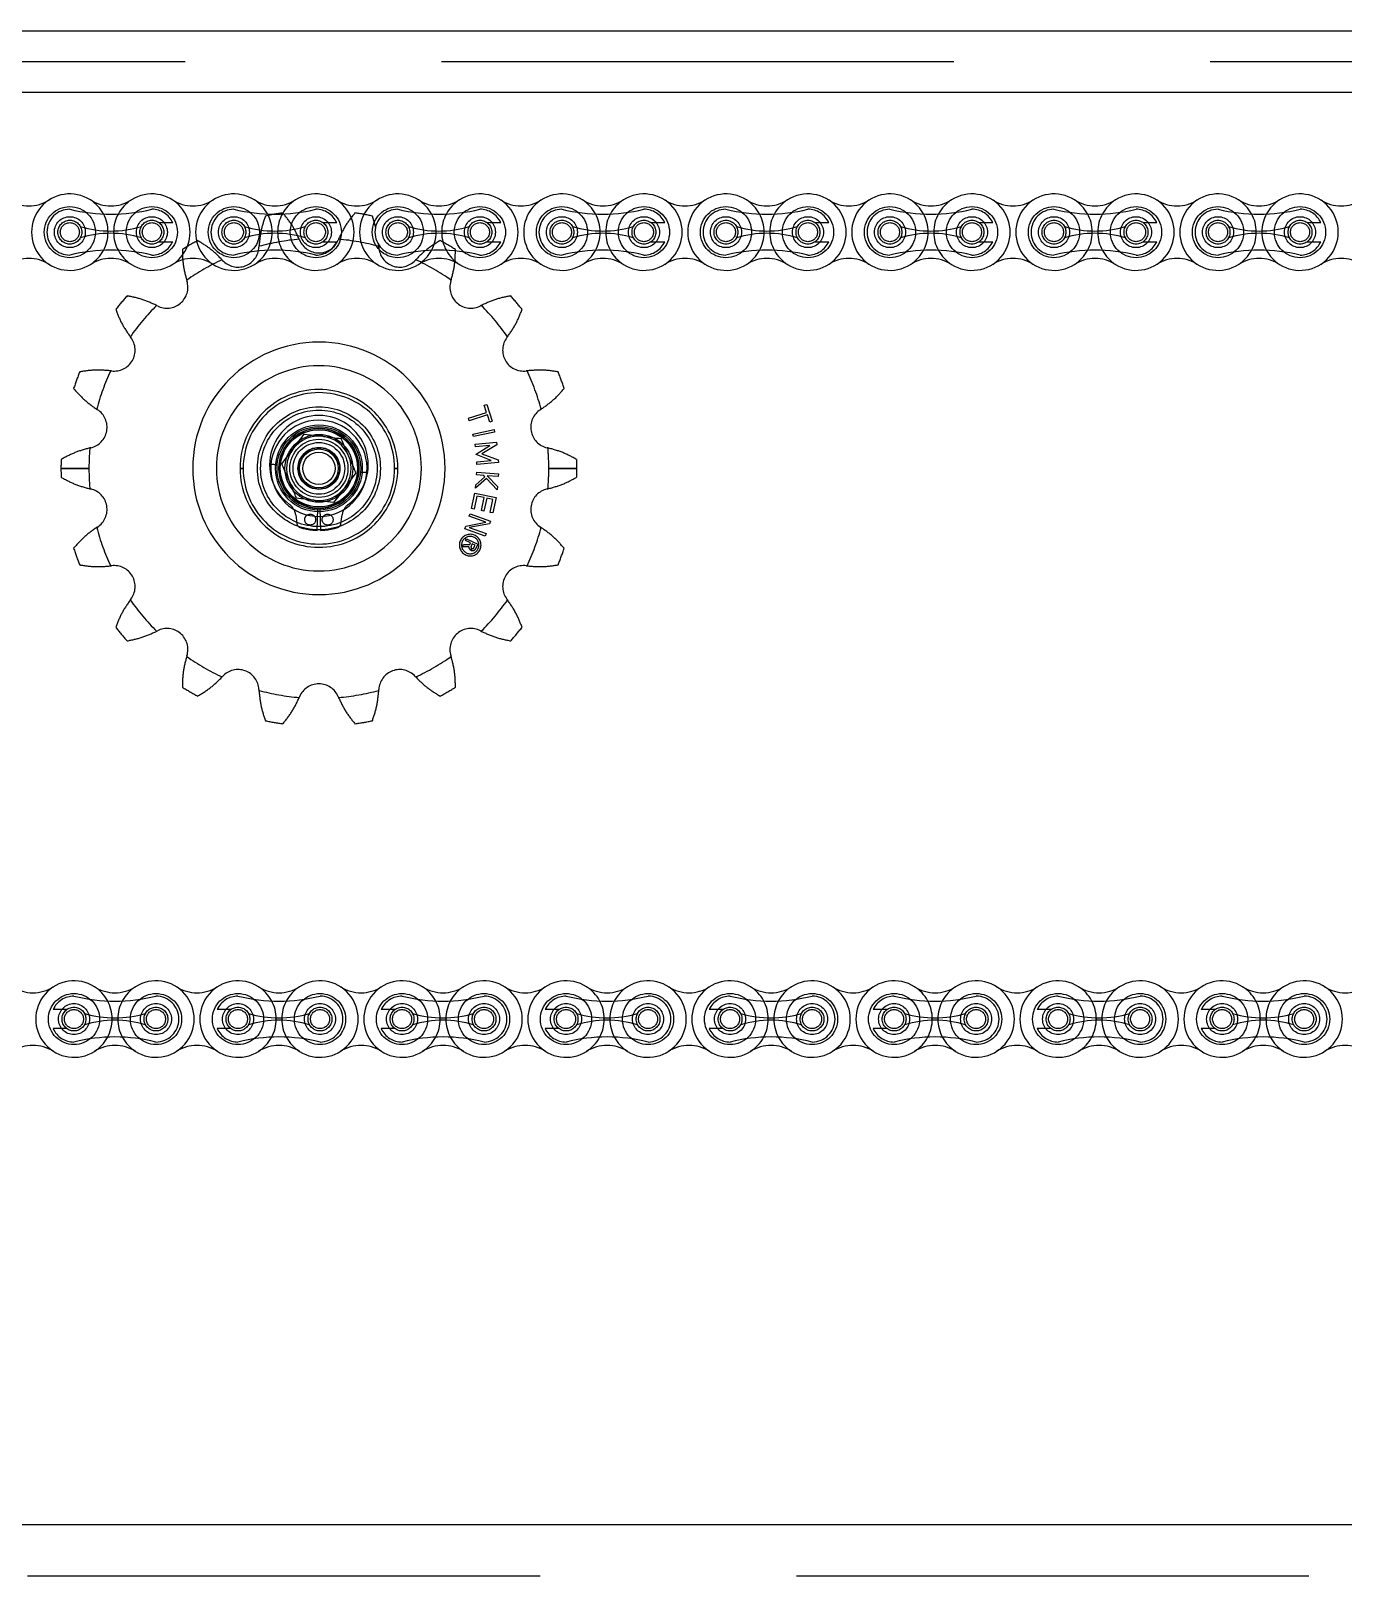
# Model space of a CAD drawing. Header units: metres. Extents: x 0 to 21025, y 0 to 14850.
# Drawn here: x 4385.1 to 4588.3, y 13047.4 to 13286.7 of the extents above; entities that cross this region are included whole.
import ezdxf

# ---------------------------------------------------------------- set-up
doc = ezdxf.new("R2010")
doc.units = ezdxf.units.M
doc.header["$LTSCALE"] = 25
doc.linetypes.add('HIDDEN2', pattern=[4.7625, 3.175, -1.5875])
doc.layers.add('SL4', color=4, linetype='Continuous')
doc.layers.add('ST1', color=7, linetype='HIDDEN2')

msp = doc.modelspace()

# ---------------------------------------------------------------- linework, layer by layer
at = {"layer": 'SL4'}
for p, q in [((4210.539, 13286.681), (5535.514, 13286.681)), ((5535.514, 13277.156), (4210.539, 13277.156)), ((4427.429, 13224.261), (4430.295, 13223.915)), ((4423.965, 13219.642), (4425.697, 13221.951)), ((4435.429, 13218.261), (4433.697, 13215.951)), ((4431.965, 13213.642), (4429.099, 13213.987)), ((4258.039, 13055.444), (5488.014, 13055.444))]:
    msp.add_line(p, q, dxfattribs=at)
for radius in [6, 3, 2.5]:
    msp.add_circle((4429.697, 13218.951), radius, dxfattribs=at)
for start, end in [(83.1301, 143.1301), (23.1301, 83.1301), (143.1301, 203.1301), (323.1301, 23.1301), (203.1301, 263.1301), (263.1301, 323.1301)]:
    msp.add_arc((4429.697, 13218.951), 5, start, end, dxfattribs=at)
for points, knots in [([(4425.697, 13221.951), (4425.738, 13222.006), (4426.323, 13222.786), (4426.896, 13223.55), (4427.429, 13224.261)], [0, 0, 0, 0, 0.0702006, 1, 1, 1, 1]), ([(4430.295, 13223.915), (4430.363, 13223.907), (4431.33, 13223.791), (4432.279, 13223.676), (4433.161, 13223.57)], [0, 0, 0, 0, 0.0702006, 1, 1, 1, 1]), ([(4434.295, 13220.915), (4434.192, 13221.157), (4433.808, 13222.055), (4433.434, 13222.93), (4433.161, 13223.57)], [0, 0, 0, 0, 0.2686336, 1, 1, 1, 1]), ([(4435.429, 13218.261), (4435.334, 13218.483), (4434.964, 13219.349), (4434.58, 13220.248), (4434.295, 13220.915)], [0, 0, 0, 0, 0.2575513, 1, 1, 1, 1]), ([(4425.099, 13216.987), (4424.995, 13217.228), (4424.612, 13218.127), (4424.238, 13219.002), (4423.965, 13219.642)], [0, 0, 0, 0, 0.26863361, 1, 1, 1, 1]), ([(4426.233, 13214.332), (4426.137, 13214.555), (4425.768, 13215.421), (4425.384, 13216.32), (4425.099, 13216.987)], [0, 0, 0, 0, 0.2575513, 1, 1, 1, 1]), ([(4433.697, 13215.951), (4433.656, 13215.896), (4433.071, 13215.117), (4432.498, 13214.352), (4431.965, 13213.642)], [0, 0, 0, 0, 0.07020058, 1, 1, 1, 1]), ([(4429.099, 13213.987), (4429.031, 13213.995), (4428.063, 13214.112), (4427.114, 13214.226), (4426.233, 13214.332)], [0, 0, 0, 0, 0.0702006, 1, 1, 1, 1])]:
    msp.add_open_spline(points, degree=3, knots=knots, dxfattribs=at)
at = {"layer": 'ST1'}
for p, q in [((4210.539, 13281.919), (5535.514, 13281.919)), ((5535.514, 13277.156), (4210.539, 13277.156)), ((4404.936, 13256.997), (4407.06, 13256.997)), ((4430.336, 13256.997), (4432.46, 13256.997)), ((4438.515, 13256.21), (4437.979, 13258.023)), ((4455.736, 13256.997), (4457.86, 13256.997)), ((4481.136, 13256.997), (4483.26, 13256.997)), ((4506.536, 13256.997), (4508.66, 13256.997)), ((4531.936, 13256.997), (4534.06, 13256.997)), ((4557.336, 13256.997), (4559.46, 13256.997)), ((4582.736, 13256.997), (4584.86, 13256.997)), ((4404.936, 13254.045), (4407.06, 13254.045)), ((4430.336, 13254.045), (4432.46, 13254.045)), ((4438.972, 13253.329), (4438.913, 13253.776)), ((4455.736, 13254.045), (4457.86, 13254.045)), ((4481.136, 13254.045), (4483.26, 13254.045)), ((4506.536, 13254.045), (4508.66, 13254.045)), ((4531.936, 13254.045), (4534.06, 13254.045)), ((4557.336, 13254.045), (4559.46, 13254.045)), ((4582.736, 13254.045), (4584.86, 13254.045)), ((4452.864, 13226.705), (4455.656, 13227.613)), ((4455.294, 13228.724), (4455.684, 13228.851)), ((4455.656, 13227.613), (4455.294, 13228.724)), ((4455.684, 13228.851), (4456.531, 13226.249)), ((4452.989, 13226.324), (4452.864, 13226.705)), ((4455.78, 13227.231), (4452.989, 13226.324)), ((4456.141, 13226.122), (4455.78, 13227.231)), ((4456.531, 13226.249), (4456.141, 13226.122)), ((4453.542, 13224.268), (4456.814, 13224.967)), ((4453.626, 13223.875), (4453.542, 13224.268)), ((4456.898, 13224.575), (4453.626, 13223.875)), ((4453.89, 13222.686), (4457.222, 13222.985)), ((4453.926, 13222.287), (4453.89, 13222.686)), ((4456.814, 13224.967), (4456.898, 13224.575)), ((4457.222, 13222.985), (4457.258, 13222.583)), ((4456.188, 13222.487), (4453.926, 13222.287)), ((4454.028, 13221.148), (4456.188, 13222.487)), ((4454.032, 13221.105), (4454.028, 13221.148)), ((4456.395, 13220.17), (4454.032, 13221.105)), ((4457.258, 13222.583), (4454.914, 13221.205)), ((4454.914, 13221.205), (4457.466, 13220.265)), ((4457.466, 13220.265), (4457.501, 13219.871)), ((4394.089, 13218.951), (4389.757, 13218.951)), ((4389.757, 13218.951), (4394.089, 13218.951)), ((4389.757, 13218.951), (4394.089, 13218.951)), ((4394.089, 13218.951), (4389.757, 13218.951)), ((4417.482, 13218.951), (4417.97, 13218.951)), ((4417.97, 13218.951), (4417.482, 13218.951)), ((4417.97, 13218.951), (4417.482, 13218.951)), ((4417.482, 13218.951), (4417.97, 13218.951)), ((4423.246, 13219.516), (4422.273, 13219.601)), ((4422.273, 13219.601), (4423.246, 13219.516)), ((4422.273, 13219.601), (4423.246, 13219.516)), ((4423.246, 13219.516), (4422.273, 13219.601)), ((4437.12, 13218.302), (4436.147, 13218.387)), ((4436.147, 13218.387), (4437.12, 13218.302)), ((4436.147, 13218.387), (4437.12, 13218.302)), ((4437.12, 13218.302), (4436.147, 13218.387)), ((4441.423, 13218.951), (4441.912, 13218.951)), ((4441.912, 13218.951), (4441.423, 13218.951)), ((4441.912, 13218.951), (4441.423, 13218.951)), ((4441.423, 13218.951), (4441.912, 13218.951)), ((4454.12, 13217.936), (4454.15, 13218.336)), ((4455.213, 13217.854), (4454.12, 13217.936)), ((4454.133, 13219.966), (4456.395, 13220.17)), ((4454.169, 13219.571), (4454.133, 13219.966)), ((4454.15, 13218.336), (4457.486, 13218.085)), ((4457.501, 13219.871), (4454.169, 13219.571)), ((4457.486, 13218.085), (4457.456, 13217.685)), ((4469.637, 13218.951), (4465.304, 13218.951)), ((4465.304, 13218.951), (4469.637, 13218.951)), ((4465.304, 13218.951), (4469.637, 13218.951)), ((4469.637, 13218.951), (4465.304, 13218.951)), ((4455.638, 13217.402), (4453.965, 13215.885)), ((4453.965, 13215.885), (4454.002, 13216.382)), ((4454.002, 13216.382), (4455.403, 13217.651)), ((4455.403, 13217.651), (4455.213, 13217.854)), ((4457.301, 13215.634), (4455.638, 13217.402)), ((4455.756, 13217.813), (4457.338, 13216.131)), ((4457.456, 13217.685), (4455.756, 13217.813)), ((4457.338, 13216.131), (4457.301, 13215.634)), ((4453.353, 13212.729), (4453.858, 13215.134)), ((4454.177, 13214.656), (4453.754, 13212.644)), ((4453.858, 13215.134), (4457.132, 13214.447)), ((4455.275, 13214.426), (4454.177, 13214.656)), ((4454.853, 13212.414), (4455.275, 13214.426)), ((4455.677, 13214.342), (4455.254, 13212.33)), ((4456.648, 13214.138), (4455.677, 13214.342)), ((4456.225, 13212.126), (4456.648, 13214.138)), ((4457.132, 13214.447), (4456.627, 13212.041)), ((4426.1, 13211.749), (4426.276, 13210.418)), ((4429.447, 13209.354), (4429.535, 13212.753)), ((4429.858, 13212.753), (4429.947, 13209.354)), ((4433.118, 13210.418), (4433.293, 13211.749)), ((4452.988, 13211.532), (4453.122, 13211.91)), ((4455.53, 13210.625), (4452.988, 13211.532)), ((4453.122, 13211.91), (4456.273, 13210.786)), ((4453.754, 13212.644), (4453.353, 13212.729)), ((4455.254, 13212.33), (4454.853, 13212.414)), ((4456.273, 13210.786), (4456.115, 13210.341)), ((4456.627, 13212.041), (4456.225, 13212.126)), ((4452.297, 13209.595), (4452.45, 13210.023)), ((4455.449, 13208.473), (4452.297, 13209.595)), ((4452.45, 13210.023), (4455.53, 13210.625)), ((4456.115, 13210.341), (4452.975, 13209.779)), ((4452.975, 13209.779), (4455.584, 13208.851)), ((4455.584, 13208.851), (4455.449, 13208.473)), ((4451.895, 13206.778), (4452.066, 13207.138)), ((4452.924, 13206.802), (4451.895, 13206.778)), ((4452.066, 13207.138), (4453.046, 13207.161)), ((4452.401, 13207.765), (4452.542, 13208.062)), ((4453.162, 13207.405), (4452.401, 13207.765)), ((4452.542, 13208.062), (4454.31, 13207.225)), ((4453.046, 13207.161), (4453.162, 13207.405)), ((4453.373, 13206.556), (4453.239, 13206.274)), ((4453.247, 13206.27), (4453.38, 13206.553)), ((4453.449, 13207.282), (4453.26, 13206.881)), ((4453.893, 13207.072), (4453.449, 13207.282)), ((4453.706, 13206.676), (4453.893, 13207.072)), ((4454.31, 13207.225), (4453.999, 13206.568)), ((4390.661, 13135.162), (4388.538, 13135.162)), ((4416.061, 13135.162), (4413.938, 13135.162)), ((4441.461, 13135.162), (4439.337, 13135.162)), ((4466.861, 13135.162), (4464.737, 13135.162)), ((4492.261, 13135.162), (4490.137, 13135.162)), ((4517.661, 13135.162), (4515.537, 13135.162)), ((4543.061, 13135.162), (4540.937, 13135.162)), ((4568.461, 13135.162), (4566.337, 13135.162)), ((4390.661, 13132.21), (4388.538, 13132.21)), ((4416.061, 13132.21), (4413.938, 13132.21)), ((4441.461, 13132.21), (4439.337, 13132.21)), ((4466.861, 13132.21), (4464.737, 13132.21)), ((4492.261, 13132.21), (4490.137, 13132.21)), ((4517.661, 13132.21), (4515.537, 13132.21)), ((4543.061, 13132.21), (4540.937, 13132.21)), ((4568.461, 13132.21), (4566.337, 13132.21)), ((4210.539, 13055.444), (5535.514, 13055.444)), ((5535.514, 13047.444), (4210.539, 13047.444))]:
    msp.add_line(p, q, dxfattribs=at)
for centre, radius in [((4391.129, 13255.521), 3.96), ((4403.829, 13255.521), 3.96), ((4416.529, 13255.521), 3.96), ((4429.229, 13255.521), 3.96), ((4441.929, 13255.521), 3.96), ((4454.629, 13255.521), 3.96), ((4467.329, 13255.521), 3.96), ((4480.029, 13255.521), 3.96), ((4492.729, 13255.521), 3.96), ((4505.429, 13255.521), 3.96), ((4518.129, 13255.521), 3.96), ((4530.829, 13255.521), 3.96), ((4543.529, 13255.521), 3.96), ((4556.229, 13255.521), 3.96), ((4568.929, 13255.521), 3.96), ((4581.629, 13255.521), 3.96), ((4391.129, 13255.521), 2.399), ((4391.129, 13255.521), 1.845), ((4391.129, 13255.521), 1.476), ((4403.829, 13255.521), 2.399), ((4403.829, 13255.521), 1.845), ((4403.829, 13255.521), 1.476), ((4416.529, 13255.521), 2.398), ((4416.529, 13255.521), 1.845), ((4416.529, 13255.521), 1.476), ((4429.229, 13255.521), 2.399), ((4429.229, 13255.521), 1.845), ((4429.229, 13255.521), 1.476), ((4441.929, 13255.521), 2.398), ((4441.929, 13255.521), 1.845), ((4441.929, 13255.521), 1.476), ((4454.629, 13255.521), 2.398), ((4454.629, 13255.521), 1.845), ((4454.629, 13255.521), 1.476), ((4467.329, 13255.521), 2.399), ((4467.329, 13255.521), 1.845), ((4467.329, 13255.521), 1.476), ((4480.029, 13255.521), 2.398), ((4480.029, 13255.521), 1.845), ((4480.029, 13255.521), 1.476), ((4492.729, 13255.521), 2.399), ((4492.729, 13255.521), 1.845), ((4492.729, 13255.521), 1.476), ((4505.429, 13255.521), 2.399), ((4505.429, 13255.521), 1.845), ((4505.429, 13255.521), 1.476), ((4518.129, 13255.521), 2.399), ((4518.129, 13255.521), 1.845), ((4518.129, 13255.521), 1.476), ((4530.829, 13255.521), 2.398), ((4530.829, 13255.521), 1.845), ((4530.829, 13255.521), 1.476), ((4543.529, 13255.521), 2.399), ((4543.529, 13255.521), 1.845), ((4543.529, 13255.521), 1.476), ((4556.229, 13255.521), 2.398), ((4556.229, 13255.521), 1.845), ((4556.229, 13255.521), 1.476), ((4568.929, 13255.521), 2.399), ((4568.929, 13255.521), 1.845), ((4568.929, 13255.521), 1.476), ((4581.629, 13255.521), 2.398), ((4581.629, 13255.521), 1.845), ((4581.629, 13255.521), 1.476), ((4429.697, 13218.951), 9.525), ((4429.697, 13218.951), 9.025), ((4429.697, 13218.951), 6.725), ((4429.697, 13218.951), 6.725), ((4429.697, 13218.951), 6.475), ((4429.697, 13218.951), 6.2), ((4429.697, 13218.951), 5.975), ((4429.697, 13218.951), 5.25), ((4429.697, 13218.951), 5.25), ((4429.697, 13218.951), 4.5), ((4429.697, 13218.951), 4), ((4429.697, 13218.951), 3.25), ((4429.697, 13218.951), 3.25), ((4429.697, 13218.951), 3.2), ((4428.347, 13211.015), 0.85), ((4431.047, 13211.015), 0.85), ((4391.768, 13133.686), 3.96), ((4404.468, 13133.686), 3.96), ((4417.168, 13133.686), 3.96), ((4429.868, 13133.686), 3.96), ((4442.568, 13133.686), 3.96), ((4455.268, 13133.686), 3.96), ((4467.968, 13133.686), 3.96), ((4480.668, 13133.686), 3.96), ((4493.368, 13133.686), 3.96), ((4506.068, 13133.686), 3.96), ((4518.768, 13133.686), 3.96), ((4531.468, 13133.686), 3.96), ((4544.168, 13133.686), 3.96), ((4556.868, 13133.686), 3.96), ((4569.568, 13133.686), 3.96), ((4582.268, 13133.686), 3.96), ((4391.768, 13133.686), 2.399), ((4391.768, 13133.686), 1.845), ((4391.768, 13133.686), 1.476), ((4404.468, 13133.686), 2.399), ((4404.468, 13133.686), 1.845), ((4404.468, 13133.686), 1.476), ((4417.168, 13133.686), 2.399), ((4417.168, 13133.686), 1.845), ((4417.168, 13133.686), 1.476), ((4429.868, 13133.686), 2.399), ((4429.868, 13133.686), 1.845), ((4429.868, 13133.686), 1.476), ((4442.568, 13133.686), 2.398), ((4442.568, 13133.686), 1.845), ((4442.568, 13133.686), 1.476), ((4455.268, 13133.686), 2.398), ((4455.268, 13133.686), 1.845), ((4455.268, 13133.686), 1.476), ((4467.968, 13133.686), 2.398), ((4467.968, 13133.686), 1.845), ((4467.968, 13133.686), 1.476), ((4480.668, 13133.686), 2.398), ((4480.668, 13133.686), 1.845), ((4480.668, 13133.686), 1.476), ((4493.368, 13133.686), 2.399), ((4493.368, 13133.686), 1.845), ((4493.368, 13133.686), 1.476), ((4506.068, 13133.686), 2.399), ((4506.068, 13133.686), 1.845), ((4506.068, 13133.686), 1.476), ((4518.768, 13133.686), 2.399), ((4518.768, 13133.686), 1.845), ((4518.768, 13133.686), 1.476), ((4531.468, 13133.686), 2.399), ((4531.468, 13133.686), 1.845), ((4531.468, 13133.686), 1.476), ((4544.168, 13133.686), 2.398), ((4544.168, 13133.686), 1.845), ((4544.168, 13133.686), 1.476), ((4556.868, 13133.686), 2.398), ((4556.868, 13133.686), 1.845), ((4556.868, 13133.686), 1.476), ((4569.568, 13133.686), 2.398), ((4569.568, 13133.686), 1.845), ((4569.568, 13133.686), 1.476), ((4582.268, 13133.686), 2.398), ((4582.268, 13133.686), 1.845), ((4582.268, 13133.686), 1.476)]:
    msp.add_circle(centre, radius, dxfattribs=at)
for centre, radius, start, end in [((4391.129, 13255.521), 5.92, 57.56669, 302.43331), ((4403.829, 13255.521), 5.92, 237.56669, 122.43331), ((4416.529, 13255.521), 5.92, 57.56669, 302.43331), ((4429.229, 13255.521), 5.92, 237.56669, 122.43331), ((4441.929, 13255.521), 5.92, 57.56669, 302.43331), ((4454.629, 13255.521), 5.92, 237.56669, 122.43331), ((4467.329, 13255.521), 5.92, 57.56669, 302.43331), ((4480.029, 13255.521), 5.92, 237.56669, 122.43331), ((4492.729, 13255.521), 5.92, 57.56669, 302.43331), ((4505.429, 13255.521), 5.92, 237.56669, 122.43331), ((4518.129, 13255.521), 5.92, 57.56669, 302.43331), ((4530.829, 13255.521), 5.92, 237.56669, 122.43331), ((4543.529, 13255.521), 5.92, 57.56669, 302.43331), ((4556.229, 13255.521), 5.92, 237.56669, 122.43331), ((4568.929, 13255.521), 5.92, 57.56669, 302.43331), ((4581.629, 13255.521), 5.92, 237.56669, 122.43331), ((4384.779, 13265.514), 5.92, 237.56669, 302.43331), ((4391.129, 13255.521), 3.552, 90, 270), ((4397.479, 13284.618), 26.322, 256.04015, 283.95985), ((4397.479, 13265.514), 5.92, 237.56669, 302.43331), ((4391.129, 13255.521), 5.92, 302.43324, 57.56676), ((4403.829, 13255.521), 5.92, 122.43324, 237.56676), ((4403.829, 13255.521), 3.552, 24.55336, 90), ((4410.179, 13265.514), 5.92, 237.56669, 302.43331), ((4416.529, 13255.521), 3.552, 90, 270), ((4422.879, 13284.618), 26.322, 256.04015, 283.95985), ((4422.879, 13265.514), 5.92, 237.56669, 302.43331), ((4416.529, 13255.521), 5.92, 302.43324, 57.56676), ((4429.229, 13255.521), 5.92, 122.43324, 237.56676), ((4429.229, 13255.521), 3.552, 24.55336, 90), ((4435.579, 13265.514), 5.92, 237.56669, 302.43331), ((4441.929, 13255.521), 3.552, 90, 270), ((4448.279, 13284.618), 26.322, 256.04015, 283.95985), ((4448.279, 13265.514), 5.92, 237.56669, 302.43331), ((4441.929, 13255.521), 5.92, 302.43324, 57.56676), ((4454.629, 13255.521), 5.92, 122.43324, 237.56676), ((4454.629, 13255.521), 3.552, 24.55336, 90), ((4460.979, 13265.514), 5.92, 237.56669, 302.43331), ((4467.329, 13255.521), 3.552, 90, 270), ((4473.679, 13284.618), 26.322, 256.04015, 283.95985), ((4473.679, 13265.514), 5.92, 237.56669, 302.43331), ((4467.329, 13255.521), 5.92, 302.43324, 57.56676), ((4480.029, 13255.521), 5.92, 122.43324, 237.56676), ((4480.029, 13255.521), 3.552, 24.55336, 90), ((4486.379, 13265.514), 5.92, 237.56669, 302.43331), ((4492.729, 13255.521), 3.552, 90, 270), ((4499.079, 13284.618), 26.322, 256.04015, 283.95985), ((4499.079, 13265.514), 5.92, 237.56669, 302.43331), ((4492.729, 13255.521), 5.92, 302.43324, 57.56676), ((4505.429, 13255.521), 5.92, 122.43324, 237.56676), ((4505.429, 13255.521), 3.552, 24.55336, 90), ((4511.779, 13265.514), 5.92, 237.56669, 302.43331), ((4518.129, 13255.521), 3.552, 90, 270), ((4524.479, 13284.618), 26.322, 256.04015, 283.95985), ((4524.479, 13265.514), 5.92, 237.56669, 302.43331), ((4518.129, 13255.521), 5.92, 302.43324, 57.56676), ((4530.829, 13255.521), 5.92, 122.43324, 237.56676), ((4530.829, 13255.521), 3.552, 24.55336, 90), ((4537.179, 13265.514), 5.92, 237.56669, 302.43331), ((4543.529, 13255.521), 3.552, 90, 270), ((4549.879, 13284.618), 26.322, 256.04015, 283.95985), ((4549.879, 13265.514), 5.92, 237.56669, 302.43331), ((4543.529, 13255.521), 5.92, 302.43324, 57.56676), ((4556.229, 13255.521), 5.92, 122.43324, 237.56676), ((4556.229, 13255.521), 3.552, 24.55336, 90), ((4562.579, 13265.514), 5.92, 237.56669, 302.43331), ((4568.929, 13255.521), 3.552, 90, 270), ((4575.279, 13284.618), 26.322, 256.04015, 283.95985), ((4575.279, 13265.514), 5.92, 237.56669, 302.43331), ((4568.929, 13255.521), 5.92, 302.43324, 57.56676), ((4581.629, 13255.521), 5.92, 122.43324, 237.56676), ((4581.629, 13255.521), 3.552, 24.55336, 90), ((4587.979, 13265.514), 5.92, 237.56669, 302.43331), ((4397.479, 13271.874), 16.175, 252.993, 287.007), ((4422.879, 13271.874), 16.175, 252.993, 287.007), ((4429.697, 13218.951), 39.94, 98.03204, 101.96796), ((4429.697, 13218.951), 39.94, 78.03204, 81.96796), ((4448.279, 13271.874), 16.175, 252.993, 287.007), ((4473.679, 13271.874), 16.175, 252.993, 287.007), ((4499.079, 13271.874), 16.175, 252.993, 287.007), ((4524.479, 13271.874), 16.175, 252.993, 287.007), ((4549.879, 13271.874), 16.175, 252.993, 287.007), ((4575.279, 13271.874), 16.175, 252.993, 287.007), ((4397.479, 13239.169), 16.175, 72.993, 107.007), ((4403.829, 13255.521), 3.552, 270, 335.44664), ((4429.697, 13218.951), 39.94, 118.03204, 121.96796), ((4422.879, 13239.169), 16.175, 72.993, 107.007), ((4429.697, 13218.951), 35.607, 94.90066, 105.09934), ((4429.697, 13218.951), 35.607, 94.90066, 105.09934), ((4429.697, 13218.951), 35.607, 94.90066, 105.09934), ((4429.697, 13218.951), 35.607, 94.90066, 105.09934), ((4412.486, 13248.42), 15.39, 22.5, 22.98231), ((4429.697, 13255.548), 3.238, 202.5, 337.5), ((4429.229, 13255.521), 3.552, 270, 335.44664), ((4446.907, 13248.42), 15.39, 157.01769, 157.5), ((4429.697, 13218.951), 35.607, 74.90066, 85.09934), ((4429.697, 13218.951), 35.607, 74.90066, 85.09934), ((4429.697, 13218.951), 35.607, 74.90066, 85.09934), ((4429.697, 13218.951), 35.607, 74.90066, 85.09934), ((4448.279, 13239.169), 16.175, 72.993, 107.007), ((4429.697, 13218.951), 39.94, 58.03204, 61.96796), ((4454.629, 13255.521), 3.552, 270, 335.44664), ((4473.679, 13239.169), 16.175, 72.993, 107.007), ((4480.029, 13255.521), 3.552, 270, 335.44664), ((4499.079, 13239.169), 16.175, 72.993, 107.007), ((4505.429, 13255.521), 3.552, 270, 335.44664), ((4524.479, 13239.169), 16.175, 72.993, 107.007), ((4530.829, 13255.521), 3.552, 270, 335.44664), ((4549.879, 13239.169), 16.175, 72.993, 107.007), ((4556.229, 13255.521), 3.552, 270, 335.44664), ((4575.279, 13239.169), 16.175, 72.993, 107.007), ((4581.629, 13255.521), 3.552, 270, 335.44664), ((4384.779, 13245.528), 5.92, 57.56669, 122.43331), ((4397.479, 13226.424), 26.322, 76.04015, 103.95985), ((4397.479, 13245.528), 5.92, 57.56669, 122.43331), ((4410.179, 13245.528), 5.92, 57.56669, 122.43331), ((4417.18, 13253.341), 3.238, 222.5, 357.5), ((4422.879, 13226.424), 26.322, 76.04015, 103.95985), ((4422.879, 13245.528), 5.92, 57.56669, 122.43331), ((4435.79, 13252.529), 15.39, 177.01769, 177.5), ((4435.579, 13245.528), 5.92, 57.56669, 122.43331), ((4423.603, 13252.529), 15.39, 2.5, 2.98231), ((4442.214, 13253.341), 3.238, 182.5, 317.5), ((4448.279, 13226.424), 26.322, 76.04015, 103.95985), ((4448.279, 13245.528), 5.92, 57.56669, 122.43331), ((4460.979, 13245.528), 5.92, 57.56669, 122.43331), ((4473.679, 13226.424), 26.322, 76.04015, 103.95985), ((4473.679, 13245.528), 5.92, 57.56669, 122.43331), ((4486.379, 13245.528), 5.92, 57.56669, 122.43331), ((4499.079, 13226.424), 26.322, 76.04015, 103.95985), ((4499.079, 13245.528), 5.92, 57.56669, 122.43331), ((4511.779, 13245.528), 5.92, 57.56669, 122.43331), ((4524.479, 13226.424), 26.322, 76.04015, 103.95985), ((4524.479, 13245.528), 5.92, 57.56669, 122.43331), ((4537.179, 13245.528), 5.92, 57.56669, 122.43331), ((4549.879, 13226.424), 26.322, 76.04015, 103.95985), ((4549.879, 13245.528), 5.92, 57.56669, 122.43331), ((4562.579, 13245.528), 5.92, 57.56669, 122.43331), ((4575.279, 13226.424), 26.322, 76.04015, 103.95985), ((4575.279, 13245.528), 5.92, 57.56669, 122.43331), ((4587.979, 13245.528), 5.92, 57.56669, 122.43331), ((4429.697, 13218.951), 35.607, 114.90066, 125.09934), ((4429.697, 13218.951), 35.607, 114.90066, 125.09934), ((4429.697, 13218.951), 35.607, 114.90066, 125.09934), ((4429.697, 13218.951), 35.607, 114.90066, 125.09934), ((4403.445, 13240.756), 15.39, 42.5, 42.98231), ((4455.948, 13240.756), 15.39, 137.01769, 137.5), ((4429.697, 13218.951), 35.607, 54.90066, 65.09934), ((4429.697, 13218.951), 35.607, 54.90066, 65.09934), ((4429.697, 13218.951), 35.607, 54.90066, 65.09934), ((4429.697, 13218.951), 35.607, 54.90066, 65.09934), ((4406.173, 13246.986), 3.238, 242.5, 17.5), ((4423.939, 13252.588), 15.39, 197.01769, 197.5), ((4453.221, 13246.986), 3.238, 162.5, 297.5), ((4435.455, 13252.588), 15.39, 342.5, 342.98231), ((4429.697, 13218.951), 39.94, 138.03204, 141.96796), ((4429.697, 13218.951), 39.94, 38.03204, 41.96796), ((4429.697, 13218.951), 35.607, 134.90066, 145.09934), ((4429.697, 13218.951), 35.607, 134.90066, 145.09934), ((4429.697, 13218.951), 35.607, 134.90066, 145.09934), ((4429.697, 13218.951), 35.607, 134.90066, 145.09934), ((4397.571, 13230.463), 15.39, 62.5, 62.98231), ((4461.822, 13230.463), 15.39, 117.01769, 117.5), ((4429.697, 13218.951), 35.607, 34.90066, 45.09934), ((4429.697, 13218.951), 35.607, 34.90066, 45.09934), ((4429.697, 13218.951), 35.607, 34.90066, 45.09934), ((4429.697, 13218.951), 35.607, 34.90066, 45.09934), ((4398.003, 13237.25), 3.238, 262.5, 37.5), ((4412.782, 13248.59), 15.39, 217.01769, 217.5), ((4429.697, 13218.951), 19.544, 0, 180), ((4461.391, 13237.25), 3.238, 142.5, 277.5), ((4446.612, 13248.59), 15.39, 322.5, 322.98231), ((4429.697, 13218.951), 15.879, 0, 180), ((4429.697, 13218.951), 39.94, 158.03204, 161.96796), ((4429.697, 13218.951), 35.607, 154.90066, 165.09934), ((4429.697, 13218.951), 35.607, 154.90066, 165.09934), ((4429.697, 13218.951), 35.607, 154.90066, 165.09934), ((4429.697, 13218.951), 35.607, 154.90066, 165.09934), ((4395.571, 13218.781), 15.39, 82.5, 82.98231), ((4463.822, 13218.781), 15.39, 97.01769, 97.5), ((4429.697, 13218.951), 35.607, 14.90066, 25.09934), ((4429.697, 13218.951), 35.607, 14.90066, 25.09934), ((4429.697, 13218.951), 35.607, 14.90066, 25.09934), ((4429.697, 13218.951), 35.607, 14.90066, 25.09934), ((4429.697, 13218.951), 39.94, 18.03204, 21.96796), ((4429.697, 13218.951), 12.215, 0, 180), ((4429.697, 13218.951), 11.726, 0, 180), ((4429.697, 13218.951), 11.726, 0, 180), ((4429.697, 13218.951), 11.726, 0, 180), ((4429.697, 13218.951), 11.726, 0, 180), ((4393.656, 13225.306), 3.238, 282.5, 57.5), ((4403.665, 13241.017), 15.39, 237.01769, 237.5), ((4465.738, 13225.306), 3.238, 122.5, 257.5), ((4455.729, 13241.017), 15.39, 302.5, 302.98231), ((4429.697, 13219.508), 7.643, 306.50645, 233.49355), ((4429.697, 13218.951), 7.452, 355, 175), ((4429.697, 13218.951), 7.452, 355, 175), ((4429.697, 13218.951), 7.452, 355, 175), ((4429.697, 13218.951), 7.452, 355, 175), ((4429.697, 13218.951), 6.2, 271.49225, 268.50775), ((4429.697, 13218.951), 39.94, 178.03204, 180), ((4429.697, 13218.951), 35.607, 174.90066, 180), ((4429.697, 13218.951), 35.607, 174.90066, 180), ((4429.697, 13218.951), 35.607, 174.90066, 180), ((4429.697, 13218.951), 35.607, 174.90066, 180), ((4397.687, 13207.119), 15.39, 102.5, 102.98231), ((4461.706, 13207.119), 15.39, 77.01769, 77.5), ((4429.697, 13218.951), 35.607, 0, 5.09934), ((4429.697, 13218.951), 35.607, 0, 5.09934), ((4429.697, 13218.951), 35.607, 0, 5.09934), ((4429.697, 13218.951), 35.607, 0, 5.09934), ((4429.697, 13218.951), 39.94, 0, 1.96796), ((4429.697, 13218.951), 39.94, 180, 181.96796), ((4429.697, 13218.951), 35.607, 180, 185.09934), ((4429.697, 13218.951), 35.607, 180, 185.09934), ((4429.697, 13218.951), 35.607, 180, 185.09934), ((4429.697, 13218.951), 35.607, 180, 185.09934), ((4429.697, 13218.951), 19.544, 180, 0), ((4429.697, 13218.951), 15.879, 180, 0), ((4429.697, 13218.951), 12.215, 180, 0), ((4429.697, 13218.951), 11.726, 180, 0), ((4429.697, 13218.951), 11.726, 180, 0), ((4429.697, 13218.951), 11.726, 180, 0), ((4429.697, 13218.951), 11.726, 180, 0), ((4429.697, 13218.951), 7.452, 175, 355), ((4429.697, 13218.951), 7.452, 175, 355), ((4429.697, 13218.951), 7.452, 175, 355), ((4429.697, 13218.951), 7.452, 175, 355), ((4429.697, 13218.951), 35.607, 354.90066, 0), ((4429.697, 13218.951), 35.607, 354.90066, 0), ((4429.697, 13218.951), 35.607, 354.90066, 0), ((4429.697, 13218.951), 35.607, 354.90066, 0), ((4429.697, 13218.951), 39.94, 358.03204, 0), ((4397.687, 13230.783), 15.39, 257.01769, 257.5), ((4393.656, 13212.596), 3.238, 302.5, 77.5), ((4465.738, 13212.596), 3.238, 102.5, 237.5), ((4461.706, 13230.783), 15.39, 282.5, 282.98231), ((4423.723, 13211.436), 2.398, 7.5, 53.49355), ((4435.671, 13211.436), 2.398, 126.50645, 172.5), ((4403.665, 13196.885), 15.39, 122.5, 122.98231), ((4429.697, 13218.951), 35.607, 194.90066, 205.09934), ((4429.697, 13218.951), 35.607, 194.90066, 205.09934), ((4429.697, 13218.951), 35.607, 194.90066, 205.09934), ((4429.697, 13218.951), 35.607, 194.90066, 205.09934), ((4427.019, 13210.516), 0.75, 187.5, 252.39018), ((4429.697, 13218.951), 9.6, 252.39018, 268.50775), ((4429.697, 13218.951), 9.6, 271.49225, 287.60982), ((4432.374, 13210.516), 0.75, 287.60982, 352.5), ((4453.131, 13207.071), 1.673, 90, 270), ((4453.131, 13207.071), 1.339, 90, 270), ((4453.131, 13207.071), 1.673, 270, 90), ((4453.131, 13207.071), 1.339, 270, 90), ((4429.697, 13218.951), 35.607, 334.90066, 345.09934), ((4429.697, 13218.951), 35.607, 334.90066, 345.09934), ((4429.697, 13218.951), 35.607, 334.90066, 345.09934), ((4429.697, 13218.951), 35.607, 334.90066, 345.09934), ((4455.729, 13196.885), 15.39, 57.01769, 57.5), ((4429.697, 13218.951), 39.94, 198.03204, 201.96796), ((4453.481, 13206.776), 0.558, 177.38053, 244.22985), ((4453.482, 13206.776), 0.245, 154.69547, 243.64226), ((4453.481, 13206.776), 0.558, 245.12571, 338.07454), ((4453.481, 13206.776), 0.245, 245.69677, 336.02659), ((4429.697, 13218.951), 39.94, 338.03204, 341.96796), ((4395.571, 13219.122), 15.39, 277.01769, 277.5), ((4398.003, 13200.653), 3.238, 322.5, 97.5), ((4461.391, 13200.653), 3.238, 82.5, 217.5), ((4463.822, 13219.122), 15.39, 262.5, 262.98231), ((4412.782, 13189.312), 15.39, 142.5, 142.98231), ((4429.697, 13218.951), 35.607, 214.90066, 225.09934), ((4429.697, 13218.951), 35.607, 214.90066, 225.09934), ((4429.697, 13218.951), 35.607, 214.90066, 225.09934), ((4429.697, 13218.951), 35.607, 214.90066, 225.09934), ((4429.697, 13218.951), 35.607, 314.90066, 325.09934), ((4429.697, 13218.951), 35.607, 314.90066, 325.09934), ((4429.697, 13218.951), 35.607, 314.90066, 325.09934), ((4429.697, 13218.951), 35.607, 314.90066, 325.09934), ((4446.612, 13189.312), 15.39, 37.01769, 37.5), ((4429.697, 13218.951), 39.94, 218.03204, 221.96796), ((4406.173, 13190.916), 3.238, 342.5, 117.5), ((4453.221, 13190.916), 3.238, 62.5, 197.5), ((4429.697, 13218.951), 39.94, 318.03204, 321.96796), ((4397.571, 13207.44), 15.39, 297.01769, 297.5), ((4461.822, 13207.44), 15.39, 242.5, 242.98231), ((4423.939, 13185.315), 15.39, 162.5, 162.98231), ((4429.697, 13218.951), 35.607, 234.90066, 245.09934), ((4429.697, 13218.951), 35.607, 234.90066, 245.09934), ((4429.697, 13218.951), 35.607, 234.90066, 245.09934), ((4429.697, 13218.951), 35.607, 234.90066, 245.09934), ((4429.697, 13218.951), 35.607, 294.90066, 305.09934), ((4429.697, 13218.951), 35.607, 294.90066, 305.09934), ((4429.697, 13218.951), 35.607, 294.90066, 305.09934), ((4429.697, 13218.951), 35.607, 294.90066, 305.09934), ((4435.455, 13185.315), 15.39, 17.01769, 17.5), ((4417.18, 13184.561), 3.238, 2.5, 137.5), ((4442.214, 13184.561), 3.238, 42.5, 177.5), ((4429.697, 13218.951), 39.94, 238.03204, 241.96796), ((4403.445, 13197.146), 15.39, 317.01769, 317.5), ((4435.79, 13185.374), 15.39, 182.5, 182.98231), ((4429.697, 13218.951), 35.607, 254.90066, 265.09934), ((4429.697, 13218.951), 35.607, 254.90066, 265.09934), ((4429.697, 13218.951), 35.607, 254.90066, 265.09934), ((4429.697, 13218.951), 35.607, 254.90066, 265.09934), ((4429.697, 13182.354), 3.238, 22.5, 157.5), ((4429.697, 13218.951), 35.607, 274.90066, 285.09934), ((4429.697, 13218.951), 35.607, 274.90066, 285.09934), ((4429.697, 13218.951), 35.607, 274.90066, 285.09934), ((4429.697, 13218.951), 35.607, 274.90066, 285.09934), ((4423.603, 13185.374), 15.39, 357.01769, 357.5), ((4455.948, 13197.146), 15.39, 222.5, 222.98231), ((4429.697, 13218.951), 39.94, 298.03204, 301.96796), ((4412.486, 13189.483), 15.39, 337.01769, 337.5), ((4446.907, 13189.483), 15.39, 202.5, 202.98231), ((4429.697, 13218.951), 39.94, 258.03204, 261.96796), ((4429.697, 13218.951), 39.94, 278.03204, 281.96796), ((4391.768, 13133.686), 5.92, 57.56669, 302.43331), ((4404.468, 13133.686), 5.92, 237.56669, 122.43331), ((4417.168, 13133.686), 5.92, 57.56669, 302.43331), ((4429.868, 13133.686), 5.92, 237.56669, 122.43331), ((4442.568, 13133.686), 5.92, 57.56669, 302.43331), ((4455.268, 13133.686), 5.92, 237.56669, 122.43331), ((4467.968, 13133.686), 5.92, 57.56669, 302.43331), ((4480.668, 13133.686), 5.92, 237.56669, 122.43331), ((4493.368, 13133.686), 5.92, 57.56669, 302.43331), ((4506.068, 13133.686), 5.92, 237.56669, 122.43331), ((4518.768, 13133.686), 5.92, 57.56669, 302.43331), ((4531.468, 13133.686), 5.92, 237.56669, 122.43331), ((4544.168, 13133.686), 5.92, 57.56669, 302.43331), ((4556.868, 13133.686), 5.92, 237.56669, 122.43331), ((4569.568, 13133.686), 5.92, 57.56669, 302.43331), ((4582.268, 13133.686), 5.92, 237.56669, 122.43331), ((4385.418, 13143.679), 5.92, 237.56669, 302.43331), ((4391.768, 13133.686), 3.552, 90, 155.44664), ((4398.118, 13162.783), 26.322, 256.04015, 283.95985), ((4398.118, 13143.679), 5.92, 237.56669, 302.43331), ((4391.768, 13133.686), 5.92, 302.43324, 57.56676), ((4404.468, 13133.686), 5.92, 122.43324, 237.56676), ((4404.468, 13133.686), 3.552, 270, 90), ((4410.818, 13143.679), 5.92, 237.56669, 302.43331), ((4417.168, 13133.686), 3.552, 90, 155.44664), ((4423.518, 13162.783), 26.322, 256.04015, 283.95985), ((4423.518, 13143.679), 5.92, 237.56669, 302.43331), ((4417.168, 13133.686), 5.92, 302.43324, 57.56676), ((4429.868, 13133.686), 5.92, 122.43324, 237.56676), ((4429.868, 13133.686), 3.552, 270, 90), ((4436.218, 13143.679), 5.92, 237.56669, 302.43331), ((4442.568, 13133.686), 3.552, 90, 155.44664), ((4448.918, 13162.783), 26.322, 256.04015, 283.95985), ((4448.918, 13143.679), 5.92, 237.56669, 302.43331), ((4442.568, 13133.686), 5.92, 302.43324, 57.56676), ((4455.268, 13133.686), 5.92, 122.43324, 237.56676), ((4455.268, 13133.686), 3.552, 270, 90), ((4461.618, 13143.679), 5.92, 237.56669, 302.43331), ((4467.968, 13133.686), 3.552, 90, 155.44664), ((4474.318, 13162.783), 26.322, 256.04015, 283.95985), ((4474.318, 13143.679), 5.92, 237.56669, 302.43331), ((4467.968, 13133.686), 5.92, 302.43324, 57.56676), ((4480.668, 13133.686), 5.92, 122.43324, 237.56676), ((4480.668, 13133.686), 3.552, 270, 90), ((4487.018, 13143.679), 5.92, 237.56669, 302.43331), ((4493.368, 13133.686), 3.552, 90, 155.44664), ((4499.718, 13162.783), 26.322, 256.04015, 283.95985), ((4499.718, 13143.679), 5.92, 237.56669, 302.43331), ((4493.368, 13133.686), 5.92, 302.43324, 57.56676), ((4506.068, 13133.686), 5.92, 122.43324, 237.56676), ((4506.068, 13133.686), 3.552, 270, 90), ((4512.418, 13143.679), 5.92, 237.56669, 302.43331), ((4518.768, 13133.686), 3.552, 90, 155.44664), ((4525.118, 13162.783), 26.322, 256.04015, 283.95985), ((4525.118, 13143.679), 5.92, 237.56669, 302.43331), ((4518.768, 13133.686), 5.92, 302.43324, 57.56676), ((4531.468, 13133.686), 5.92, 122.43324, 237.56676), ((4531.468, 13133.686), 3.552, 270, 90), ((4537.818, 13143.679), 5.92, 237.56669, 302.43331), ((4544.168, 13133.686), 3.552, 90, 155.44664), ((4550.518, 13162.783), 26.322, 256.04015, 283.95985), ((4550.518, 13143.679), 5.92, 237.56669, 302.43331), ((4544.168, 13133.686), 5.92, 302.43324, 57.56676), ((4556.868, 13133.686), 5.92, 122.43324, 237.56676), ((4556.868, 13133.686), 3.552, 270, 90), ((4563.218, 13143.679), 5.92, 237.56669, 302.43331), ((4569.568, 13133.686), 3.552, 90, 155.44664), ((4575.918, 13162.783), 26.322, 256.04015, 283.95985), ((4575.918, 13143.679), 5.92, 237.56669, 302.43331), ((4569.568, 13133.686), 5.92, 302.43324, 57.56676), ((4582.268, 13133.686), 5.92, 122.43324, 237.56676), ((4582.268, 13133.686), 3.552, 270, 90), ((4588.618, 13143.679), 5.92, 237.56669, 302.43331), ((4398.118, 13150.039), 16.175, 252.993, 287.007), ((4423.518, 13150.039), 16.175, 252.993, 287.007), ((4448.918, 13150.039), 16.175, 252.993, 287.007), ((4474.318, 13150.039), 16.175, 252.993, 287.007), ((4499.718, 13150.039), 16.175, 252.993, 287.007), ((4525.118, 13150.039), 16.175, 252.993, 287.007), ((4550.518, 13150.039), 16.175, 252.993, 287.007), ((4575.918, 13150.039), 16.175, 252.993, 287.007), ((4391.768, 13133.686), 3.552, 204.55336, 270), ((4398.118, 13117.334), 16.175, 72.993, 107.007), ((4417.168, 13133.686), 3.552, 204.55336, 270), ((4423.518, 13117.334), 16.175, 72.993, 107.007), ((4442.568, 13133.686), 3.552, 204.55336, 270), ((4448.918, 13117.334), 16.175, 72.993, 107.007), ((4467.968, 13133.686), 3.552, 204.55336, 270), ((4474.318, 13117.334), 16.175, 72.993, 107.007), ((4493.368, 13133.686), 3.552, 204.55336, 270), ((4499.718, 13117.334), 16.175, 72.993, 107.007), ((4518.768, 13133.686), 3.552, 204.55336, 270), ((4525.118, 13117.334), 16.175, 72.993, 107.007), ((4544.168, 13133.686), 3.552, 204.55336, 270), ((4550.518, 13117.334), 16.175, 72.993, 107.007), ((4569.568, 13133.686), 3.552, 204.55336, 270), ((4575.918, 13117.334), 16.175, 72.993, 107.007), ((4385.418, 13123.693), 5.92, 57.56669, 122.43331), ((4398.118, 13104.589), 26.322, 76.04015, 103.95985), ((4398.118, 13123.693), 5.92, 57.56669, 122.43331), ((4410.818, 13123.693), 5.92, 57.56669, 122.43331), ((4423.518, 13104.589), 26.322, 76.04015, 103.95985), ((4423.518, 13123.693), 5.92, 57.56669, 122.43331), ((4436.218, 13123.693), 5.92, 57.56669, 122.43331), ((4448.918, 13104.589), 26.322, 76.04015, 103.95985), ((4448.918, 13123.693), 5.92, 57.56669, 122.43331), ((4461.618, 13123.693), 5.92, 57.56669, 122.43331), ((4474.318, 13104.589), 26.322, 76.04015, 103.95985), ((4474.318, 13123.693), 5.92, 57.56669, 122.43331), ((4487.018, 13123.693), 5.92, 57.56669, 122.43331), ((4499.718, 13104.589), 26.322, 76.04015, 103.95985), ((4499.718, 13123.693), 5.92, 57.56669, 122.43331), ((4512.418, 13123.693), 5.92, 57.56669, 122.43331), ((4525.118, 13104.589), 26.322, 76.04015, 103.95985), ((4525.118, 13123.693), 5.92, 57.56669, 122.43331), ((4537.818, 13123.693), 5.92, 57.56669, 122.43331), ((4550.518, 13104.589), 26.322, 76.04015, 103.95985), ((4550.518, 13123.693), 5.92, 57.56669, 122.43331), ((4563.218, 13123.693), 5.92, 57.56669, 122.43331), ((4575.918, 13104.589), 26.322, 76.04015, 103.95985), ((4575.918, 13123.693), 5.92, 57.56669, 122.43331), ((4588.618, 13123.693), 5.92, 57.56669, 122.43331)]:
    msp.add_arc(centre, radius, start, end, dxfattribs=at)
for points, knots in [([(4421.415, 13258.023), (4421.16, 13257.274), (4420.651, 13255.776), (4420.498, 13254.145), (4420.421, 13253.329)], [0, 0, 0, 0, 0.5001333, 1, 1, 1, 1]), ([(4426.655, 13254.428), (4426.304, 13255.168), (4425.603, 13256.648), (4424.612, 13257.882), (4424.116, 13258.499)], [0, 0, 0, 0, 0.49941851, 1, 1, 1, 1]), ([(4435.277, 13258.499), (4434.782, 13257.882), (4433.791, 13256.649), (4433.089, 13255.168), (4432.739, 13254.428)], [0, 0, 0, 0, 0.5002609, 1, 1, 1, 1]), ([(4414.704, 13251.249), (4414.122, 13251.824), (4412.956, 13252.975), (4411.603, 13253.795), (4410.926, 13254.206)], [0, 0, 0, 0, 0.4994786, 1, 1, 1, 1]), ([(4448.467, 13254.206), (4447.79, 13253.795), (4446.437, 13252.975), (4445.271, 13251.824), (4444.689, 13251.249)], [0, 0, 0, 0, 0.500514, 1, 1, 1, 1]), ([(4408.551, 13252.834), (4408.568, 13252.043), (4408.601, 13250.461), (4409.016, 13248.876), (4409.223, 13248.084)], [0, 0, 0, 0, 0.5003717, 1, 1, 1, 1]), ([(4450.171, 13248.084), (4450.378, 13248.875), (4450.792, 13250.461), (4450.826, 13252.042), (4450.843, 13252.834)], [0, 0, 0, 0, 0.4994271, 1, 1, 1, 1]), ([(4404.562, 13244.173), (4403.818, 13244.514), (4402.329, 13245.198), (4400.777, 13245.506), (4400.001, 13245.66)], [0, 0, 0, 0, 0.499464, 1, 1, 1, 1]), ([(4459.393, 13245.66), (4458.616, 13245.506), (4457.064, 13245.198), (4455.575, 13244.514), (4454.831, 13244.173)], [0, 0, 0, 0, 0.5005288, 1, 1, 1, 1]), ([(4398.237, 13243.558), (4398.524, 13242.82), (4399.097, 13241.345), (4400.028, 13239.997), (4400.493, 13239.324)], [0, 0, 0, 0, 0.5005125, 1, 1, 1, 1]), ([(4458.9, 13239.324), (4459.365, 13239.997), (4460.297, 13241.345), (4460.869, 13242.82), (4461.156, 13243.558)], [0, 0, 0, 0, 0.49948, 1, 1, 1, 1]), ([(4397.451, 13234.055), (4396.636, 13234.122), (4395.003, 13234.254), (4393.44, 13234.013), (4392.657, 13233.892)], [0, 0, 0, 0, 0.4991241, 1, 1, 1, 1]), ([(4466.737, 13233.892), (4465.955, 13234.013), (4464.391, 13234.254), (4462.758, 13234.122), (4461.942, 13234.055)], [0, 0, 0, 0, 0.5001515, 1, 1, 1, 1]), ([(4391.718, 13231.315), (4392.24, 13230.719), (4393.283, 13229.529), (4394.619, 13228.581), (4395.287, 13228.107)], [0, 0, 0, 0, 0.50053357, 1, 1, 1, 1]), ([(4464.107, 13228.107), (4464.774, 13228.581), (4466.11, 13229.529), (4467.153, 13230.719), (4467.675, 13231.315)], [0, 0, 0, 0, 0.4994593, 1, 1, 1, 1]), ([(4394.23, 13222.116), (4393.442, 13221.9), (4391.862, 13221.466), (4390.475, 13220.704), (4389.78, 13220.323)], [0, 0, 0, 0, 0.4990975, 1, 1, 1, 1]), ([(4469.613, 13220.323), (4468.92, 13220.704), (4467.533, 13221.465), (4465.953, 13221.899), (4465.163, 13222.116)], [0, 0, 0, 0, 0.5001332, 1, 1, 1, 1]), ([(4389.78, 13217.58), (4390.474, 13217.199), (4391.861, 13216.437), (4393.44, 13216.003), (4394.23, 13215.786)], [0, 0, 0, 0, 0.5001332, 1, 1, 1, 1]), ([(4465.163, 13215.786), (4465.952, 13216.003), (4467.532, 13216.437), (4468.918, 13217.198), (4469.613, 13217.58)], [0, 0, 0, 0, 0.49909768, 1, 1, 1, 1]), ([(4395.287, 13209.795), (4394.619, 13209.321), (4393.283, 13208.373), (4392.24, 13207.183), (4391.718, 13206.588)], [0, 0, 0, 0, 0.4994593, 1, 1, 1, 1]), ([(4467.675, 13206.588), (4467.153, 13207.183), (4466.11, 13208.373), (4464.774, 13209.321), (4464.107, 13209.795)], [0, 0, 0, 0, 0.5005334, 1, 1, 1, 1]), ([(4392.657, 13204.01), (4393.439, 13203.889), (4395.002, 13203.648), (4396.635, 13203.781), (4397.451, 13203.847)], [0, 0, 0, 0, 0.5001515, 1, 1, 1, 1]), ([(4461.942, 13203.847), (4462.757, 13203.781), (4464.39, 13203.648), (4465.954, 13203.889), (4466.737, 13204.01)], [0, 0, 0, 0, 0.4991241, 1, 1, 1, 1]), ([(4400.493, 13198.578), (4400.028, 13197.905), (4399.097, 13196.557), (4398.524, 13195.082), (4398.237, 13194.344)], [0, 0, 0, 0, 0.49948, 1, 1, 1, 1]), ([(4461.156, 13194.344), (4460.869, 13195.082), (4460.297, 13196.557), (4459.365, 13197.905), (4458.9, 13198.578)], [0, 0, 0, 0, 0.5005125, 1, 1, 1, 1]), ([(4400.001, 13192.243), (4400.777, 13192.397), (4402.329, 13192.705), (4403.818, 13193.388), (4404.562, 13193.729)], [0, 0, 0, 0, 0.5005288, 1, 1, 1, 1]), ([(4454.831, 13193.729), (4455.575, 13193.388), (4457.064, 13192.705), (4458.616, 13192.397), (4459.393, 13192.243)], [0, 0, 0, 0, 0.499464, 1, 1, 1, 1]), ([(4409.223, 13189.819), (4409.016, 13189.027), (4408.601, 13187.442), (4408.568, 13185.86), (4408.551, 13185.068)], [0, 0, 0, 0, 0.4994271, 1, 1, 1, 1]), ([(4450.843, 13185.068), (4450.826, 13185.86), (4450.792, 13187.442), (4450.378, 13189.027), (4450.171, 13189.819)], [0, 0, 0, 0, 0.5003717, 1, 1, 1, 1]), ([(4410.926, 13183.697), (4411.603, 13184.107), (4412.956, 13184.927), (4414.122, 13186.079), (4414.704, 13186.654)], [0, 0, 0, 0, 0.500514, 1, 1, 1, 1]), ([(4420.421, 13184.573), (4420.497, 13183.759), (4420.65, 13182.128), (4421.159, 13180.63), (4421.415, 13179.879)], [0, 0, 0, 0, 0.4990977, 1, 1, 1, 1]), ([(4437.979, 13179.879), (4438.233, 13180.629), (4438.743, 13182.126), (4438.896, 13183.758), (4438.972, 13184.573)], [0, 0, 0, 0, 0.5001333, 1, 1, 1, 1]), ([(4444.689, 13186.654), (4445.271, 13186.079), (4446.437, 13184.927), (4447.79, 13184.107), (4448.467, 13183.697)], [0, 0, 0, 0, 0.4994786, 1, 1, 1, 1]), ([(4424.116, 13179.403), (4424.612, 13180.02), (4425.602, 13181.253), (4426.304, 13182.734), (4426.655, 13183.474)], [0, 0, 0, 0, 0.5002609, 1, 1, 1, 1]), ([(4432.739, 13183.474), (4433.089, 13182.734), (4433.791, 13181.254), (4434.781, 13180.02), (4435.277, 13179.403)], [0, 0, 0, 0, 0.4994185, 1, 1, 1, 1])]:
    msp.add_open_spline(points, degree=3, knots=knots, dxfattribs=at)

doc.saveas('drawing.dxf')
